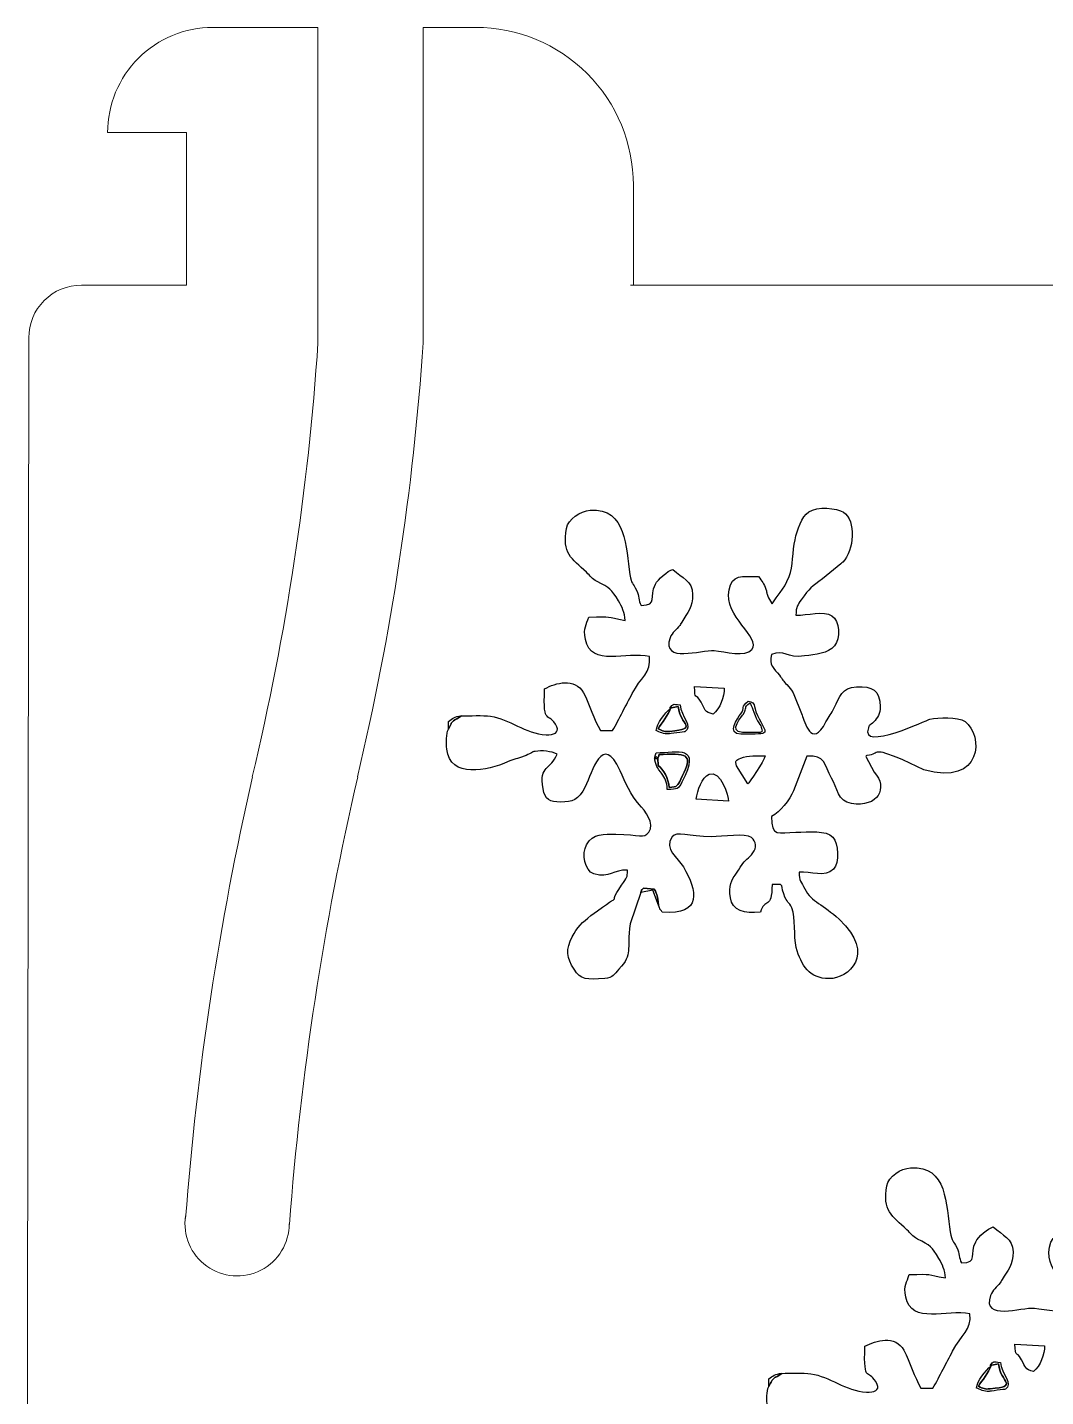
# Model space of a CAD drawing. Header units: centimetres. Extents: x -30.2 to 10.2, y 0.4 to 20.1.
# Drawn here: x -18.645 to -16.708, y 12.416 to 15.019 of the extents above; entities that cross this region are included whole.
import ezdxf

# ---------------------------------------------------------------- set-up
doc = ezdxf.new("R2010")
doc.units = ezdxf.units.CM
doc.header["$MEASUREMENT"] = 0
doc.layers.add('Layer 1', color=7, linetype='Continuous')

msp = doc.modelspace()

# ---------------------------------------------------------------- linework, layer by layer
at = {"layer": 'Layer 1', "color": 1, "lineweight": 9}
for points, knots in [([(-18.29238, 15.01935), (-18.34542, 15.01935), (-18.39629, 14.99828), (-18.4338, 14.96076), (-18.4338, 14.96076), (-18.47131, 14.92325), (-18.49238, 14.87239), (-18.49238, 14.81935)], [0, 0, 0, 0, 0.3333333, 0.3333333, 0.3333333, 0.3333333, 1, 1, 1, 1]), ([(-17.49242, 14.71934), (-17.49242, 14.79891), (-17.52403, 14.87522), (-17.58029, 14.93148), (-17.58029, 14.93148), (-17.63655, 14.98773), (-17.71286, 15.01935), (-17.79242, 15.01935)], [0, 0, 0, 0, 0.3333333, 0.3333333, 0.3333333, 0.3333333, 1, 1, 1, 1]), ([(-18.54238, 14.52938), (-18.5689, 14.52938), (-18.59434, 14.51885), (-18.61309, 14.5001), (-18.61309, 14.5001), (-18.63184, 14.48135), (-18.64238, 14.4559), (-18.64238, 14.42939)], [0, 0, 0, 0, 0.3333333, 0.3333333, 0.3333333, 0.3333333, 1, 1, 1, 1]), ([(-18.34417, 12.75961), (-18.34974, 12.72283), (-18.33423, 12.686), (-18.30402, 12.66427), (-18.30402, 12.66427), (-18.27379, 12.64254), (-18.23395, 12.63957), (-18.20084, 12.6566), (-18.20084, 12.6566), (-18.16774, 12.6736), (-18.14694, 12.70771), (-18.147, 12.74494)], [0, 0, 0, 0, 0.25, 0.25, 0.25, 0.25, 0.5, 0.5, 0.5, 0.5, 1, 1, 1, 1])]:
    msp.add_open_spline(points, degree=3, knots=knots, dxfattribs=at)
for points in [[(-18.09238, 15.01935), (-18.09238, 15.01935), (-18.29238, 15.01935), (-18.29238, 15.01935)], [(-18.09238, 14.41936), (-18.09238, 14.41936), (-18.09238, 15.01935), (-18.09238, 15.01935)], [(-17.79242, 15.01935), (-17.79242, 15.01935), (-17.89242, 15.01935), (-17.89242, 15.01935)], [(-17.89242, 14.41936), (-17.89242, 14.41936), (-17.89242, 15.01935), (-17.89242, 15.01935)], [(-18.34238, 14.81932), (-18.34238, 14.81932), (-18.49238, 14.81932), (-18.49238, 14.81932)], [(-18.34238, 14.52938), (-18.34238, 14.52938), (-18.34238, 14.81938), (-18.34238, 14.81938)], [(-17.49242, 14.52939), (-17.49242, 14.52939), (-17.49242, 14.71943), (-17.49242, 14.71943)], [(-18.34238, 14.52938), (-18.34238, 14.52938), (-18.54238, 14.52938), (-18.54238, 14.52938)], [(-17.49787, 14.52939), (-17.49787, 14.52939), (-15.97802, 14.52939), (-15.97802, 14.52939)], [(-18.21738, 13.59442), (-18.1528, 13.86547), (-18.11099, 14.14142), (-18.09238, 14.41942)], [(-18.0174, 13.59436), (-17.95282, 13.8654), (-17.91101, 14.14136), (-17.8924, 14.41936)], [(-18.21679, 13.59436), (-18.2801, 13.31804), (-18.32264, 13.03735), (-18.34401, 12.75466)], [(-18.01676, 13.59436), (-18.08155, 13.31451), (-18.12496, 13.03011), (-18.14663, 12.74367)], [(-18.64509, 12.30456), (-18.64509, 12.30456), (-18.64509, 12.51052), (-18.64509, 12.51052)]]:
    msp.add_open_spline(points, degree=3, dxfattribs=at)
at = {"layer": 'Layer 1', "color": 242, "lineweight": 9}
msp.add_open_spline([(-18.64238, 14.42939), (-18.64238, 14.42939), (-18.64509, 12.51052), (-18.64509, 12.51052)], degree=3, dxfattribs=at)
at = {"layer": 'Layer 1', "color": 250}
for points in [[(-17.47795, 13.37489), (-17.47541, 13.38232), (-17.47859, 13.37814), (-17.47348, 13.38256), (-17.47348, 13.38256), (-17.47348, 13.38256), (-17.45295, 13.38119), (-17.45295, 13.38119), (-17.45295, 13.38119), (-17.44582, 13.36801), (-17.44681, 13.36999), (-17.44455, 13.35041), (-17.44455, 13.35041), (-17.44173, 13.3412), (-17.44261, 13.34482), (-17.43746, 13.33722), (-17.43746, 13.33722), (-17.36014, 13.33069), (-17.37116, 13.37911), (-17.39733, 13.4231), (-17.39733, 13.4231), (-17.40782, 13.44073), (-17.43524, 13.45671), (-17.41885, 13.48059), (-17.41885, 13.48059), (-17.41111, 13.49186), (-17.38687, 13.48061), (-17.34407, 13.48061), (-17.34407, 13.48061), (-17.32305, 13.48063), (-17.27911, 13.48805), (-17.26774, 13.47896), (-17.26774, 13.47896), (-17.25854, 13.47162), (-17.25778, 13.45981), (-17.26503, 13.4498), (-17.26503, 13.4498), (-17.2724, 13.43961), (-17.28058, 13.43695), (-17.28694, 13.42623), (-17.28694, 13.42623), (-17.29046, 13.4203), (-17.2905, 13.41937), (-17.29504, 13.4132), (-17.29504, 13.4132), (-17.30645, 13.3977), (-17.31121, 13.38741), (-17.30786, 13.36464), (-17.30786, 13.36464), (-17.30426, 13.34016), (-17.28141, 13.33424), (-17.25068, 13.33722), (-17.25068, 13.33722), (-17.24328, 13.36429), (-17.22882, 13.34109), (-17.22868, 13.38962), (-17.22868, 13.38962), (-17.20351, 13.38891), (-17.21427, 13.39393), (-17.20646, 13.37184), (-17.20646, 13.37184), (-17.1998, 13.35299), (-17.19665, 13.35783), (-17.19126, 13.34542), (-17.19126, 13.34542), (-17.18287, 13.32604), (-17.18837, 13.2915), (-17.1825, 13.27001), (-17.1825, 13.27001), (-17.17316, 13.23578), (-17.15781, 13.21086), (-17.12016, 13.21087), (-17.12016, 13.21087), (-17.08431, 13.21087), (-17.02882, 13.25611), (-17.10109, 13.32379), (-17.10109, 13.32379), (-17.1312, 13.35202), (-17.15372, 13.35656), (-17.16634, 13.38129), (-17.16634, 13.38129), (-17.17341, 13.39514), (-17.1771, 13.39617), (-17.17716, 13.41349), (-17.17716, 13.41349), (-17.15483, 13.41482), (-17.12849, 13.40234), (-17.11187, 13.41884), (-17.11187, 13.41884), (-17.09957, 13.43102), (-17.10261, 13.46825), (-17.11306, 13.47981), (-17.11306, 13.47981), (-17.12554, 13.49365), (-17.1589, 13.4894), (-17.18338, 13.48906), (-17.18338, 13.48906), (-17.21636, 13.48863), (-17.2297, 13.47908), (-17.2297, 13.51911), (-17.2297, 13.51911), (-17.21361, 13.52721), (-17.19478, 13.55117), (-17.18809, 13.56796), (-17.18809, 13.56796), (-17.18809, 13.56796), (-17.16223, 13.63352), (-17.16223, 13.63352), (-17.16223, 13.63352), (-17.12676, 13.63717), (-17.12972, 13.61655), (-17.1158, 13.59217), (-17.1158, 13.59217), (-17.10495, 13.57314), (-17.1034, 13.5477), (-17.07779, 13.54368), (-17.07779, 13.54368), (-17.02725, 13.53576), (-17.00699, 13.57312), (-17.03456, 13.60367), (-17.03456, 13.60367), (-17.03456, 13.60367), (-17.05058, 13.63348), (-17.05058, 13.63348), (-17.05058, 13.63348), (-17.04983, 13.63404), (-17.04948, 13.63465), (-17.04812, 13.63485), (-17.04812, 13.63485), (-17.0214, 13.63854), (-17.04033, 13.65164), (-16.98016, 13.62693), (-16.98016, 13.62693), (-16.98016, 13.62693), (-16.94013, 13.60766), (-16.94013, 13.60766), (-16.94013, 13.60766), (-16.82698, 13.57603), (-16.82658, 13.6742), (-16.86163, 13.69964), (-16.86163, 13.69964), (-16.87556, 13.70974), (-16.91195, 13.70734), (-16.92862, 13.70404), (-16.92862, 13.70404), (-16.93225, 13.70331), (-17.06254, 13.64165), (-17.0455, 13.68781), (-17.0455, 13.68781), (-17.0421, 13.69704), (-17.0435, 13.69028), (-17.03523, 13.69901), (-17.03523, 13.69901), (-17.02813, 13.70649), (-17.02308, 13.71478), (-17.02304, 13.72783), (-17.02304, 13.72783), (-17.02295, 13.75932), (-17.03886, 13.76719), (-17.06778, 13.76562), (-17.06778, 13.76562), (-17.09603, 13.76409), (-17.10009, 13.74637), (-17.11042, 13.72547), (-17.11042, 13.72547), (-17.11566, 13.71487), (-17.12082, 13.70943), (-17.1261, 13.69917), (-17.1261, 13.69917), (-17.15357, 13.64578), (-17.16741, 13.70103), (-17.1716, 13.71192), (-17.1716, 13.71192), (-17.1716, 13.71192), (-17.18875, 13.75419), (-17.18875, 13.75419), (-17.18875, 13.75419), (-17.19282, 13.76212), (-17.19504, 13.7635), (-17.20079, 13.76979), (-17.20079, 13.76979), (-17.20714, 13.77676), (-17.20894, 13.77977), (-17.21472, 13.78749), (-17.21472, 13.78749), (-17.22413, 13.80004), (-17.23584, 13.80698), (-17.2297, 13.82689), (-17.2297, 13.82689), (-17.2052, 13.83775), (-17.20145, 13.81954), (-17.16697, 13.82428), (-17.16697, 13.82428), (-17.14578, 13.8272), (-17.12226, 13.82888), (-17.10989, 13.84339), (-17.10989, 13.84339), (-17.09758, 13.85785), (-17.10046, 13.89098), (-17.11514, 13.9007), (-17.11514, 13.9007), (-17.13024, 13.91069), (-17.16151, 13.90175), (-17.18321, 13.90175), (-17.18321, 13.90175), (-17.18299, 13.9178), (-17.17988, 13.92152), (-17.17317, 13.93107), (-17.17317, 13.93107), (-17.15735, 13.95362), (-17.15359, 13.956), (-17.13255, 13.97126), (-17.13255, 13.97126), (-17.13255, 13.97126), (-17.09789, 13.99943), (-17.09789, 13.99943), (-17.09789, 13.99943), (-17.09714, 14.00011), (-17.095, 14.0021), (-17.09427, 14.00281), (-17.09427, 14.00281), (-17.07214, 14.02439), (-17.06846, 14.08174), (-17.09295, 14.09774), (-17.09295, 14.09774), (-17.10542, 14.10587), (-17.14312, 14.10905), (-17.15852, 14.0984), (-17.15852, 14.0984), (-17.17267, 14.08861), (-17.18062, 14.0648), (-17.185, 14.04501), (-17.185, 14.04501), (-17.18968, 14.0238), (-17.18884, 13.9938), (-17.19605, 13.97559), (-17.19605, 13.97559), (-17.20718, 13.94747), (-17.21925, 13.94001), (-17.22816, 13.92329), (-17.22816, 13.92329), (-17.22875, 13.924), (-17.23044, 13.92515), (-17.22976, 13.92552), (-17.22976, 13.92552), (-17.22976, 13.92552), (-17.23533, 13.93477), (-17.23533, 13.93477), (-17.23533, 13.93477), (-17.23955, 13.94406), (-17.23763, 13.94234), (-17.24036, 13.95108), (-17.24036, 13.95108), (-17.24393, 13.96249), (-17.24816, 13.9663), (-17.25419, 13.97521), (-17.25419, 13.97521), (-17.28784, 13.97563), (-17.30399, 13.97958), (-17.31036, 13.95003), (-17.31036, 13.95003), (-17.32122, 13.89961), (-17.24878, 13.85916), (-17.26703, 13.83643), (-17.26703, 13.83643), (-17.27893, 13.82162), (-17.31839, 13.83251), (-17.33889, 13.83442), (-17.33889, 13.83442), (-17.36292, 13.83668), (-17.43984, 13.80945), (-17.42256, 13.85857), (-17.42256, 13.85857), (-17.41879, 13.86925), (-17.40989, 13.87423), (-17.40424, 13.8823), (-17.40424, 13.8823), (-17.39902, 13.88976), (-17.40474, 13.88153), (-17.40041, 13.88887), (-17.40041, 13.88887), (-17.39028, 13.90606), (-17.37873, 13.91743), (-17.37973, 13.9412), (-17.37973, 13.9412), (-17.38086, 13.96811), (-17.39852, 13.97177), (-17.41753, 13.98884), (-17.41753, 13.98884), (-17.42697, 13.98642), (-17.44608, 13.96973), (-17.4506, 13.96073), (-17.4506, 13.96073), (-17.46303, 13.93598), (-17.4449, 13.92171), (-17.47775, 13.92026), (-17.47775, 13.92026), (-17.48285, 13.93013), (-17.48102, 13.93792), (-17.48671, 13.9494), (-17.48671, 13.9494), (-17.49364, 13.96344), (-17.49613, 13.9603), (-17.49913, 13.97927), (-17.49913, 13.97927), (-17.50707, 14.02959), (-17.50427, 14.10615), (-17.57469, 14.10127), (-17.57469, 14.10127), (-17.59311, 14.1), (-17.61637, 14.08469), (-17.6197, 14.06679), (-17.6197, 14.06679), (-17.62837, 14.02028), (-17.61005, 14.00933), (-17.58166, 13.98351), (-17.58166, 13.98351), (-17.57322, 13.97583), (-17.57201, 13.97116), (-17.56132, 13.96578), (-17.56132, 13.96578), (-17.53689, 13.95347), (-17.53433, 13.95163), (-17.52072, 13.92902), (-17.52072, 13.92902), (-17.51416, 13.91813), (-17.509, 13.90655), (-17.50797, 13.89182), (-17.50797, 13.89182), (-17.54584, 13.89892), (-17.53124, 13.89939), (-17.57738, 13.89825), (-17.57738, 13.89825), (-17.58119, 13.8826), (-17.5886, 13.87937), (-17.58376, 13.85548), (-17.58376, 13.85548), (-17.57296, 13.80227), (-17.50497, 13.83293), (-17.46195, 13.82341), (-17.46195, 13.82341), (-17.45766, 13.79271), (-17.47924, 13.78334), (-17.4946, 13.75288), (-17.4946, 13.75288), (-17.50096, 13.7403), (-17.50616, 13.73093), (-17.51272, 13.7185), (-17.51272, 13.7185), (-17.51925, 13.70609), (-17.52548, 13.69309), (-17.5319, 13.68241), (-17.5319, 13.68241), (-17.5319, 13.68241), (-17.55499, 13.68252), (-17.55499, 13.68252), (-17.55499, 13.68252), (-17.56729, 13.70284), (-17.57531, 13.73219), (-17.58741, 13.75426), (-17.58741, 13.75426), (-17.6035, 13.78364), (-17.64077, 13.77331), (-17.66132, 13.76185), (-17.66132, 13.76185), (-17.66462, 13.68633), (-17.65315, 13.72237), (-17.63809, 13.6893), (-17.63809, 13.6893), (-17.6333, 13.67878), (-17.64345, 13.67371), (-17.65851, 13.67455), (-17.65851, 13.67455), (-17.69778, 13.67672), (-17.72913, 13.7046), (-17.764, 13.70972), (-17.764, 13.70972), (-17.77868, 13.71187), (-17.80385, 13.71039), (-17.81964, 13.7104), (-17.81964, 13.7104), (-17.81964, 13.7104), (-17.82801, 13.70471), (-17.82801, 13.70471), (-17.82801, 13.70471), (-17.83343, 13.70134), (-17.8293, 13.70539), (-17.8346, 13.7008), (-17.8346, 13.7008), (-17.84128, 13.69502), (-17.83724, 13.69667), (-17.84424, 13.68536), (-17.84424, 13.68536), (-17.84886, 13.67625), (-17.84836, 13.65977), (-17.84726, 13.64738), (-17.84726, 13.64738), (-17.84223, 13.59062), (-17.76855, 13.60621), (-17.73184, 13.62288), (-17.73184, 13.62288), (-17.71923, 13.6286), (-17.71344, 13.6287), (-17.70035, 13.63349), (-17.70035, 13.63349), (-17.69508, 13.63542), (-17.69112, 13.63807), (-17.68613, 13.64027), (-17.68613, 13.64027), (-17.67914, 13.64339), (-17.68886, 13.64104), (-17.67901, 13.64291), (-17.67901, 13.64291), (-17.66671, 13.64527), (-17.64809, 13.64304), (-17.6373, 13.63784), (-17.6373, 13.63784), (-17.64956, 13.60686), (-17.67211, 13.61823), (-17.66427, 13.57167), (-17.66427, 13.57167), (-17.66065, 13.55021), (-17.65112, 13.54711), (-17.63099, 13.54665), (-17.63099, 13.54665), (-17.60877, 13.54614), (-17.59698, 13.55008), (-17.58404, 13.57579), (-17.58404, 13.57579), (-17.57048, 13.60275), (-17.55192, 13.68046), (-17.51785, 13.60622), (-17.51785, 13.60622), (-17.5072, 13.58302), (-17.49738, 13.55978), (-17.48122, 13.54174), (-17.48122, 13.54174), (-17.47083, 13.53014), (-17.45038, 13.50559), (-17.463, 13.48954), (-17.463, 13.48954), (-17.47344, 13.47624), (-17.47961, 13.48541), (-17.52597, 13.48555), (-17.52597, 13.48555), (-17.54811, 13.48561), (-17.56904, 13.48773), (-17.58151, 13.46546), (-17.58151, 13.46546), (-17.59108, 13.44835), (-17.58567, 13.41599), (-17.56749, 13.41019), (-17.56749, 13.41019), (-17.53668, 13.40034), (-17.53128, 13.4189), (-17.50375, 13.41702), (-17.50375, 13.41702), (-17.50385, 13.40127), (-17.50383, 13.40482), (-17.5151, 13.38844), (-17.5151, 13.38844), (-17.54765, 13.34115), (-17.4999, 13.38494), (-17.57307, 13.33067), (-17.57307, 13.33067), (-17.59004, 13.3181), (-17.59902, 13.30902), (-17.60905, 13.29016), (-17.60905, 13.29016), (-17.62116, 13.26741), (-17.61912, 13.24958), (-17.60532, 13.22859), (-17.60532, 13.22859), (-17.59223, 13.20865), (-17.5817, 13.20831), (-17.547, 13.21123), (-17.547, 13.21123), (-17.53088, 13.2126), (-17.52884, 13.21881), (-17.51998, 13.22871), (-17.51998, 13.22871), (-17.49195, 13.25997), (-17.50628, 13.26203), (-17.49854, 13.31535), (-17.49854, 13.31535), (-17.49854, 13.31535), (-17.47795, 13.37489), (-17.47795, 13.37489)], [(-16.86859, 12.1249), (-16.86605, 12.13232), (-16.86923, 12.12813), (-16.86412, 12.13256), (-16.86412, 12.13256), (-16.86412, 12.13256), (-16.84359, 12.13119), (-16.84359, 12.13119), (-16.84359, 12.13119), (-16.83646, 12.11801), (-16.83745, 12.12), (-16.83519, 12.10041), (-16.83519, 12.10041), (-16.83237, 12.0912), (-16.83325, 12.09482), (-16.8281, 12.08722), (-16.8281, 12.08722), (-16.75078, 12.08069), (-16.7618, 12.12911), (-16.78797, 12.1731), (-16.78797, 12.1731), (-16.79846, 12.19072), (-16.82588, 12.20671), (-16.80949, 12.2306), (-16.80949, 12.2306), (-16.80175, 12.24186), (-16.77751, 12.23061), (-16.73471, 12.23061), (-16.73471, 12.23061), (-16.71369, 12.23062), (-16.66975, 12.23805), (-16.65838, 12.22897), (-16.65838, 12.22897), (-16.64918, 12.22161), (-16.64842, 12.20981), (-16.65567, 12.19979), (-16.65567, 12.19979), (-16.66304, 12.18961), (-16.67122, 12.18695), (-16.67758, 12.17624), (-16.67758, 12.17624), (-16.6811, 12.17031), (-16.68114, 12.16936), (-16.68568, 12.16319), (-16.68568, 12.16319), (-16.69709, 12.1477), (-16.70185, 12.13742), (-16.6985, 12.11463), (-16.6985, 12.11463), (-16.6949, 12.09015), (-16.67205, 12.08425), (-16.64132, 12.08722), (-16.64132, 12.08722), (-16.63392, 12.11428), (-16.61946, 12.09109), (-16.61932, 12.13961), (-16.61932, 12.13961), (-16.59415, 12.13892), (-16.60491, 12.14394), (-16.5971, 12.12183), (-16.5971, 12.12183), (-16.59044, 12.103), (-16.58729, 12.10784), (-16.5819, 12.09541), (-16.5819, 12.09541), (-16.57351, 12.07604), (-16.57901, 12.0415), (-16.57314, 12.02001), (-16.57314, 12.02001), (-16.5638, 11.98578), (-16.54845, 11.96085), (-16.5108, 11.96087), (-16.5108, 11.96087), (-16.47495, 11.96087), (-16.41946, 12.00612), (-16.49173, 12.0738), (-16.49173, 12.0738), (-16.52184, 12.10202), (-16.54436, 12.10656), (-16.55698, 12.13129), (-16.55698, 12.13129), (-16.56405, 12.14515), (-16.56774, 12.14618), (-16.5678, 12.16349), (-16.5678, 12.16349), (-16.54547, 12.16482), (-16.51913, 12.15235), (-16.50251, 12.16883), (-16.50251, 12.16883), (-16.49021, 12.18102), (-16.49325, 12.21825), (-16.5037, 12.22982), (-16.5037, 12.22982), (-16.51618, 12.24365), (-16.54954, 12.23939), (-16.57402, 12.23907), (-16.57402, 12.23907), (-16.607, 12.23862), (-16.62034, 12.22908), (-16.62034, 12.2691), (-16.62034, 12.2691), (-16.60425, 12.2772), (-16.58542, 12.30117), (-16.57873, 12.31795), (-16.57873, 12.31795), (-16.57873, 12.31795), (-16.55287, 12.38351), (-16.55287, 12.38351), (-16.55287, 12.38351), (-16.5174, 12.38718), (-16.52036, 12.36655), (-16.50644, 12.34217), (-16.50644, 12.34217), (-16.49559, 12.32314), (-16.49404, 12.29769), (-16.46843, 12.29369), (-16.46843, 12.29369), (-16.41789, 12.28577), (-16.39763, 12.32313), (-16.4252, 12.35368), (-16.4252, 12.35368), (-16.4252, 12.35368), (-16.44122, 12.38348), (-16.44122, 12.38348), (-16.44122, 12.38348), (-16.44047, 12.38404), (-16.44012, 12.38465), (-16.43876, 12.38484), (-16.43876, 12.38484), (-16.41204, 12.38853), (-16.43097, 12.40164), (-16.3708, 12.37692), (-16.3708, 12.37692), (-16.3708, 12.37692), (-16.33077, 12.35766), (-16.33077, 12.35766), (-16.33077, 12.35766), (-16.21762, 12.32603), (-16.21722, 12.4242), (-16.25227, 12.44965), (-16.25227, 12.44965), (-16.2662, 12.45975), (-16.30259, 12.45734), (-16.31926, 12.45403), (-16.31926, 12.45403), (-16.32289, 12.4533), (-16.45318, 12.39166), (-16.43614, 12.43781), (-16.43614, 12.43781), (-16.43274, 12.44705), (-16.43414, 12.44028), (-16.42587, 12.449), (-16.42587, 12.449), (-16.41877, 12.45649), (-16.41372, 12.46478), (-16.41368, 12.47784), (-16.41368, 12.47784), (-16.41359, 12.50931), (-16.4295, 12.51719), (-16.45842, 12.51562), (-16.45842, 12.51562), (-16.48667, 12.51408), (-16.49073, 12.49636), (-16.50106, 12.47548), (-16.50106, 12.47548), (-16.5063, 12.46486), (-16.51146, 12.45943), (-16.51674, 12.44917), (-16.51674, 12.44917), (-16.54421, 12.39578), (-16.55805, 12.45104), (-16.56224, 12.46192), (-16.56224, 12.46192), (-16.56224, 12.46192), (-16.57939, 12.50419), (-16.57939, 12.50419), (-16.57939, 12.50419), (-16.58346, 12.51213), (-16.58568, 12.5135), (-16.59143, 12.5198), (-16.59143, 12.5198), (-16.59778, 12.52676), (-16.59958, 12.52978), (-16.60536, 12.53748), (-16.60536, 12.53748), (-16.61477, 12.55005), (-16.62648, 12.55698), (-16.62034, 12.5769), (-16.62034, 12.5769), (-16.59584, 12.58774), (-16.59209, 12.56953), (-16.55761, 12.57429), (-16.55761, 12.57429), (-16.53642, 12.5772), (-16.5129, 12.57888), (-16.50053, 12.5934), (-16.50053, 12.5934), (-16.48822, 12.60785), (-16.4911, 12.64098), (-16.50578, 12.65069), (-16.50578, 12.65069), (-16.52088, 12.66068), (-16.55215, 12.65176), (-16.57385, 12.65176), (-16.57385, 12.65176), (-16.57363, 12.6678), (-16.57052, 12.67152), (-16.56381, 12.68106), (-16.56381, 12.68106), (-16.54799, 12.70361), (-16.54423, 12.70601), (-16.52319, 12.72126), (-16.52319, 12.72126), (-16.52319, 12.72126), (-16.48853, 12.74944), (-16.48853, 12.74944), (-16.48853, 12.74944), (-16.48778, 12.75011), (-16.48564, 12.7521), (-16.48491, 12.75281), (-16.48491, 12.75281), (-16.46278, 12.77439), (-16.4591, 12.83175), (-16.48359, 12.84773), (-16.48359, 12.84773), (-16.49606, 12.85588), (-16.53376, 12.85904), (-16.54916, 12.84839), (-16.54916, 12.84839), (-16.56331, 12.8386), (-16.57126, 12.81481), (-16.57564, 12.795), (-16.57564, 12.795), (-16.58032, 12.77381), (-16.57948, 12.7438), (-16.58669, 12.72559), (-16.58669, 12.72559), (-16.59782, 12.69748), (-16.60989, 12.69), (-16.6188, 12.6733), (-16.6188, 12.6733), (-16.61939, 12.674), (-16.62108, 12.67515), (-16.6204, 12.67552), (-16.6204, 12.67552), (-16.6204, 12.67552), (-16.62597, 12.68477), (-16.62597, 12.68477), (-16.62597, 12.68477), (-16.63019, 12.69405), (-16.62827, 12.69235), (-16.631, 12.70107), (-16.631, 12.70107), (-16.63457, 12.71249), (-16.6388, 12.7163), (-16.64483, 12.7252), (-16.64483, 12.7252), (-16.67848, 12.72562), (-16.69463, 12.72959), (-16.701, 12.70003), (-16.701, 12.70003), (-16.71186, 12.6496), (-16.63942, 12.60915), (-16.65767, 12.58643), (-16.65767, 12.58643), (-16.66957, 12.57163), (-16.70903, 12.58251), (-16.72953, 12.58441), (-16.72953, 12.58441), (-16.75356, 12.58669), (-16.83048, 12.55944), (-16.8132, 12.60857), (-16.8132, 12.60857), (-16.80943, 12.61924), (-16.80053, 12.62423), (-16.79488, 12.6323), (-16.79488, 12.6323), (-16.78966, 12.63975), (-16.79538, 12.63152), (-16.79105, 12.63888), (-16.79105, 12.63888), (-16.78092, 12.65606), (-16.76937, 12.66743), (-16.77037, 12.6912), (-16.77037, 12.6912), (-16.7715, 12.71811), (-16.78916, 12.72176), (-16.80817, 12.73884), (-16.80817, 12.73884), (-16.81761, 12.73643), (-16.83672, 12.71974), (-16.84124, 12.71073), (-16.84124, 12.71073), (-16.85367, 12.68598), (-16.83554, 12.67171), (-16.86839, 12.67026), (-16.86839, 12.67026), (-16.87349, 12.68013), (-16.87166, 12.68792), (-16.87735, 12.6994), (-16.87735, 12.6994), (-16.88428, 12.71344), (-16.88677, 12.71031), (-16.88977, 12.72926), (-16.88977, 12.72926), (-16.89771, 12.77959), (-16.89491, 12.85614), (-16.96533, 12.85128), (-16.96533, 12.85128), (-16.98375, 12.85001), (-17.00701, 12.83469), (-17.01034, 12.8168), (-17.01034, 12.8168), (-17.01901, 12.77028), (-17.00069, 12.75932), (-16.9723, 12.73351), (-16.9723, 12.73351), (-16.96386, 12.72583), (-16.96265, 12.72115), (-16.95196, 12.71577), (-16.95196, 12.71577), (-16.92753, 12.70348), (-16.92497, 12.70162), (-16.91136, 12.67902), (-16.91136, 12.67902), (-16.9048, 12.66812), (-16.89964, 12.65655), (-16.89861, 12.64181), (-16.89861, 12.64181), (-16.93648, 12.64893), (-16.92188, 12.6494), (-16.96802, 12.64826), (-16.96802, 12.64826), (-16.97183, 12.6326), (-16.97924, 12.62937), (-16.9744, 12.60548), (-16.9744, 12.60548), (-16.9636, 12.55228), (-16.89561, 12.58294), (-16.85259, 12.5734), (-16.85259, 12.5734), (-16.8483, 12.54271), (-16.86988, 12.53334), (-16.88524, 12.50288), (-16.88524, 12.50288), (-16.8916, 12.4903), (-16.8968, 12.48093), (-16.90336, 12.46849), (-16.90336, 12.46849), (-16.90989, 12.45608), (-16.91612, 12.44308), (-16.92254, 12.43242), (-16.92254, 12.43242), (-16.92254, 12.43242), (-16.94563, 12.43253), (-16.94563, 12.43253), (-16.94563, 12.43253), (-16.95793, 12.45285), (-16.96595, 12.48219), (-16.97805, 12.50427), (-16.97805, 12.50427), (-16.99414, 12.53364), (-17.03141, 12.52332), (-17.05196, 12.51184), (-17.05196, 12.51184), (-17.05526, 12.43634), (-17.04379, 12.47236), (-17.02873, 12.4393), (-17.02873, 12.4393), (-17.02394, 12.42879), (-17.03409, 12.42371), (-17.04915, 12.42456), (-17.04915, 12.42456), (-17.08842, 12.42673), (-17.11977, 12.4546), (-17.15464, 12.45971), (-17.15464, 12.45971), (-17.16932, 12.46187), (-17.19449, 12.46038), (-17.21028, 12.46041), (-17.21028, 12.46041), (-17.21028, 12.46041), (-17.21865, 12.4547), (-17.21865, 12.4547), (-17.21865, 12.4547), (-17.22407, 12.45135), (-17.21994, 12.4554), (-17.22524, 12.45081), (-17.22524, 12.45081), (-17.23192, 12.44501), (-17.22788, 12.44667), (-17.23488, 12.43536), (-17.23488, 12.43536), (-17.2395, 12.42625), (-17.239, 12.40976), (-17.2379, 12.39737), (-17.2379, 12.39737), (-17.23287, 12.34062), (-17.15919, 12.35622), (-17.12248, 12.37287), (-17.12248, 12.37287), (-17.10987, 12.3786), (-17.10408, 12.3787), (-17.09099, 12.3835), (-17.09099, 12.3835), (-17.08572, 12.38543), (-17.08176, 12.38808), (-17.07677, 12.39027), (-17.07677, 12.39027), (-17.06978, 12.39339), (-17.0795, 12.39104), (-17.06965, 12.39291), (-17.06965, 12.39291), (-17.05735, 12.39527), (-17.03873, 12.39305), (-17.02794, 12.38785), (-17.02794, 12.38785), (-17.0402, 12.35685), (-17.06275, 12.36822), (-17.05491, 12.32168), (-17.05491, 12.32168), (-17.05129, 12.30022), (-17.04176, 12.2971), (-17.02163, 12.29665), (-17.02163, 12.29665), (-16.99941, 12.29613), (-16.98762, 12.30009), (-16.97468, 12.3258), (-16.97468, 12.3258), (-16.96112, 12.35275), (-16.94256, 12.43045), (-16.90849, 12.35622), (-16.90849, 12.35622), (-16.89784, 12.33301), (-16.88802, 12.30978), (-16.87186, 12.29175), (-16.87186, 12.29175), (-16.86147, 12.28014), (-16.84102, 12.25559), (-16.85364, 12.23954), (-16.85364, 12.23954), (-16.86408, 12.22624), (-16.87025, 12.2354), (-16.91661, 12.23555), (-16.91661, 12.23555), (-16.93875, 12.23561), (-16.95968, 12.23774), (-16.97215, 12.21545), (-16.97215, 12.21545), (-16.98172, 12.19834), (-16.97631, 12.16598), (-16.95813, 12.16018), (-16.95813, 12.16018), (-16.92732, 12.15035), (-16.92192, 12.16889), (-16.89439, 12.16701), (-16.89439, 12.16701), (-16.89449, 12.15127), (-16.89447, 12.15482), (-16.90574, 12.13845), (-16.90574, 12.13845), (-16.93829, 12.09115), (-16.89054, 12.13494), (-16.96371, 12.08068), (-16.96371, 12.08068), (-16.98068, 12.0681), (-16.98966, 12.05902), (-16.99969, 12.04017), (-16.99969, 12.04017), (-17.0118, 12.01741), (-17.00976, 11.99959), (-16.99596, 11.97859), (-16.99596, 11.97859), (-16.98287, 11.95865), (-16.97234, 11.9583), (-16.93764, 11.96124), (-16.93764, 11.96124), (-16.92152, 11.96259), (-16.91948, 11.96881), (-16.91062, 11.97871), (-16.91062, 11.97871), (-16.88259, 12.00997), (-16.89692, 12.01203), (-16.88918, 12.06534), (-16.88918, 12.06534), (-16.88918, 12.06534), (-16.86859, 12.1249), (-16.86859, 12.1249)]]:
    msp.add_open_spline(points, degree=3, knots=[0, 0, 0, 0, 0.0081301, 0.0081301, 0.0081301, 0.0081301, 0.0162602, 0.0162602, 0.0162602, 0.0162602, 0.0243902, 0.0243902, 0.0243902, 0.0243902, 0.0325203, 0.0325203, 0.0325203, 0.0325203, 0.0406504, 0.0406504, 0.0406504, 0.0406504, 0.0487805, 0.0487805, 0.0487805, 0.0487805, 0.0569106, 0.0569106, 0.0569106, 0.0569106, 0.0650407, 0.0650407, 0.0650407, 0.0650407, 0.0731707, 0.0731707, 0.0731707, 0.0731707, 0.0813008, 0.0813008, 0.0813008, 0.0813008, 0.0894309, 0.0894309, 0.0894309, 0.0894309, 0.097561, 0.097561, 0.097561, 0.097561, 0.1056911, 0.1056911, 0.1056911, 0.1056911, 0.1138211, 0.1138211, 0.1138211, 0.1138211, 0.1219512, 0.1219512, 0.1219512, 0.1219512, 0.1300813, 0.1300813, 0.1300813, 0.1300813, 0.1382114, 0.1382114, 0.1382114, 0.1382114, 0.1463415, 0.1463415, 0.1463415, 0.1463415, 0.1544715, 0.1544715, 0.1544715, 0.1544715, 0.1626016, 0.1626016, 0.1626016, 0.1626016, 0.1707317, 0.1707317, 0.1707317, 0.1707317, 0.1788618, 0.1788618, 0.1788618, 0.1788618, 0.1869919, 0.1869919, 0.1869919, 0.1869919, 0.195122, 0.195122, 0.195122, 0.195122, 0.203252, 0.203252, 0.203252, 0.203252, 0.2113821, 0.2113821, 0.2113821, 0.2113821, 0.2195122, 0.2195122, 0.2195122, 0.2195122, 0.2276423, 0.2276423, 0.2276423, 0.2276423, 0.2357724, 0.2357724, 0.2357724, 0.2357724, 0.2439024, 0.2439024, 0.2439024, 0.2439024, 0.2520325, 0.2520325, 0.2520325, 0.2520325, 0.2601626, 0.2601626, 0.2601626, 0.2601626, 0.2682927, 0.2682927, 0.2682927, 0.2682927, 0.2764228, 0.2764228, 0.2764228, 0.2764228, 0.2845528, 0.2845528, 0.2845528, 0.2845528, 0.2926829, 0.2926829, 0.2926829, 0.2926829, 0.300813, 0.300813, 0.300813, 0.300813, 0.3089431, 0.3089431, 0.3089431, 0.3089431, 0.3170732, 0.3170732, 0.3170732, 0.3170732, 0.3252033, 0.3252033, 0.3252033, 0.3252033, 0.3333333, 0.3333333, 0.3333333, 0.3333333, 0.3414634, 0.3414634, 0.3414634, 0.3414634, 0.3495935, 0.3495935, 0.3495935, 0.3495935, 0.3577236, 0.3577236, 0.3577236, 0.3577236, 0.3658537, 0.3658537, 0.3658537, 0.3658537, 0.3739837, 0.3739837, 0.3739837, 0.3739837, 0.3821138, 0.3821138, 0.3821138, 0.3821138, 0.3902439, 0.3902439, 0.3902439, 0.3902439, 0.398374, 0.398374, 0.398374, 0.398374, 0.4065041, 0.4065041, 0.4065041, 0.4065041, 0.4146341, 0.4146341, 0.4146341, 0.4146341, 0.4227642, 0.4227642, 0.4227642, 0.4227642, 0.4308943, 0.4308943, 0.4308943, 0.4308943, 0.4390244, 0.4390244, 0.4390244, 0.4390244, 0.4471545, 0.4471545, 0.4471545, 0.4471545, 0.4552846, 0.4552846, 0.4552846, 0.4552846, 0.4634146, 0.4634146, 0.4634146, 0.4634146, 0.4715447, 0.4715447, 0.4715447, 0.4715447, 0.4796748, 0.4796748, 0.4796748, 0.4796748, 0.4878049, 0.4878049, 0.4878049, 0.4878049, 0.495935, 0.495935, 0.495935, 0.495935, 0.504065, 0.504065, 0.504065, 0.504065, 0.5121951, 0.5121951, 0.5121951, 0.5121951, 0.5203252, 0.5203252, 0.5203252, 0.5203252, 0.5284553, 0.5284553, 0.5284553, 0.5284553, 0.5365854, 0.5365854, 0.5365854, 0.5365854, 0.5447154, 0.5447154, 0.5447154, 0.5447154, 0.5528455, 0.5528455, 0.5528455, 0.5528455, 0.5609756, 0.5609756, 0.5609756, 0.5609756, 0.5691057, 0.5691057, 0.5691057, 0.5691057, 0.5772358, 0.5772358, 0.5772358, 0.5772358, 0.5853659, 0.5853659, 0.5853659, 0.5853659, 0.5934959, 0.5934959, 0.5934959, 0.5934959, 0.601626, 0.601626, 0.601626, 0.601626, 0.6097561, 0.6097561, 0.6097561, 0.6097561, 0.6178862, 0.6178862, 0.6178862, 0.6178862, 0.6260163, 0.6260163, 0.6260163, 0.6260163, 0.6341463, 0.6341463, 0.6341463, 0.6341463, 0.6422764, 0.6422764, 0.6422764, 0.6422764, 0.6504065, 0.6504065, 0.6504065, 0.6504065, 0.6585366, 0.6585366, 0.6585366, 0.6585366, 0.6666667, 0.6666667, 0.6666667, 0.6666667, 0.6747967, 0.6747967, 0.6747967, 0.6747967, 0.6829268, 0.6829268, 0.6829268, 0.6829268, 0.6910569, 0.6910569, 0.6910569, 0.6910569, 0.699187, 0.699187, 0.699187, 0.699187, 0.7073171, 0.7073171, 0.7073171, 0.7073171, 0.7154472, 0.7154472, 0.7154472, 0.7154472, 0.7235772, 0.7235772, 0.7235772, 0.7235772, 0.7317073, 0.7317073, 0.7317073, 0.7317073, 0.7398374, 0.7398374, 0.7398374, 0.7398374, 0.7479675, 0.7479675, 0.7479675, 0.7479675, 0.7560976, 0.7560976, 0.7560976, 0.7560976, 0.7642276, 0.7642276, 0.7642276, 0.7642276, 0.7723577, 0.7723577, 0.7723577, 0.7723577, 0.7804878, 0.7804878, 0.7804878, 0.7804878, 0.7886179, 0.7886179, 0.7886179, 0.7886179, 0.796748, 0.796748, 0.796748, 0.796748, 0.804878, 0.804878, 0.804878, 0.804878, 0.8130081, 0.8130081, 0.8130081, 0.8130081, 0.8211382, 0.8211382, 0.8211382, 0.8211382, 0.8292683, 0.8292683, 0.8292683, 0.8292683, 0.8373984, 0.8373984, 0.8373984, 0.8373984, 0.8455285, 0.8455285, 0.8455285, 0.8455285, 0.8536585, 0.8536585, 0.8536585, 0.8536585, 0.8617886, 0.8617886, 0.8617886, 0.8617886, 0.8699187, 0.8699187, 0.8699187, 0.8699187, 0.8780488, 0.8780488, 0.8780488, 0.8780488, 0.8861789, 0.8861789, 0.8861789, 0.8861789, 0.8943089, 0.8943089, 0.8943089, 0.8943089, 0.902439, 0.902439, 0.902439, 0.902439, 0.9105691, 0.9105691, 0.9105691, 0.9105691, 0.9186992, 0.9186992, 0.9186992, 0.9186992, 0.9268293, 0.9268293, 0.9268293, 0.9268293, 0.9349593, 0.9349593, 0.9349593, 0.9349593, 0.9430894, 0.9430894, 0.9430894, 0.9430894, 0.9512195, 0.9512195, 0.9512195, 0.9512195, 0.9593496, 0.9593496, 0.9593496, 0.9593496, 0.9674797, 0.9674797, 0.9674797, 0.9674797, 0.9756098, 0.9756098, 0.9756098, 0.9756098, 0.9837398, 0.9837398, 0.9837398, 0.9837398, 1, 1, 1, 1], dxfattribs=at)
at = {"layer": 'Layer 1', "color": 7}
for points, knots in [([(-17.34058, 13.7139), (-17.32776, 13.72417), (-17.31949, 13.74649), (-17.31956, 13.76292), (-17.31956, 13.76292), (-17.31956, 13.76292), (-17.37612, 13.76596), (-17.37612, 13.76596), (-17.37612, 13.76596), (-17.37502, 13.7381), (-17.37468, 13.7563), (-17.36375, 13.73637), (-17.36375, 13.73637), (-17.35604, 13.72238), (-17.35738, 13.71758), (-17.34058, 13.7139)], [0, 0, 0, 0, 0.2, 0.2, 0.2, 0.2, 0.4, 0.4, 0.4, 0.4, 0.6, 0.6, 0.6, 0.6, 1, 1, 1, 1]), ([(-17.42301, 13.72527), (-17.42301, 13.72527), (-17.4217, 13.72441), (-17.4217, 13.72441), (-17.4217, 13.72441), (-17.42628, 13.71188), (-17.43821, 13.69688), (-17.44552, 13.68592), (-17.44552, 13.68592), (-17.43609, 13.6814), (-17.43352, 13.67991), (-17.42317, 13.68096), (-17.42317, 13.68096), (-17.36669, 13.68676), (-17.40393, 13.69197), (-17.40712, 13.72849), (-17.40712, 13.72849), (-17.40712, 13.72849), (-17.42301, 13.72527), (-17.42301, 13.72527)], [0, 0, 0, 0, 0.1666667, 0.1666667, 0.1666667, 0.1666667, 0.3333333, 0.3333333, 0.3333333, 0.3333333, 0.5, 0.5, 0.5, 0.5, 0.6666667, 0.6666667, 0.6666667, 0.6666667, 1, 1, 1, 1]), ([(-17.28462, 13.67895), (-17.24551, 13.67895), (-17.2465, 13.6763), (-17.24845, 13.68706), (-17.24845, 13.68706), (-17.24944, 13.69256), (-17.25709, 13.69907), (-17.26356, 13.71749), (-17.26356, 13.71749), (-17.26665, 13.72625), (-17.26657, 13.72728), (-17.27054, 13.735), (-17.27054, 13.735), (-17.28405, 13.72534), (-17.27477, 13.72768), (-17.28364, 13.71295), (-17.28364, 13.71295), (-17.28366, 13.71293), (-17.31406, 13.67895), (-17.28462, 13.67895)], [0, 0, 0, 0, 0.1666667, 0.1666667, 0.1666667, 0.1666667, 0.3333333, 0.3333333, 0.3333333, 0.3333333, 0.5, 0.5, 0.5, 0.5, 0.6666667, 0.6666667, 0.6666667, 0.6666667, 1, 1, 1, 1]), ([(-17.44588, 13.63001), (-17.44588, 13.63001), (-17.44588, 13.62997), (-17.44588, 13.62997), (-17.44588, 13.62997), (-17.44588, 13.62997), (-17.44548, 13.61599), (-17.44548, 13.61599), (-17.44548, 13.61599), (-17.43558, 13.6087), (-17.42518, 13.59186), (-17.42453, 13.57402), (-17.42453, 13.57402), (-17.40765, 13.57542), (-17.40868, 13.57717), (-17.40225, 13.59023), (-17.40225, 13.59023), (-17.38343, 13.62847), (-17.38052, 13.63973), (-17.42822, 13.63747), (-17.42822, 13.63747), (-17.45309, 13.63627), (-17.44002, 13.63832), (-17.44588, 13.63001)], [0, 0, 0, 0, 0.1428571, 0.1428571, 0.1428571, 0.1428571, 0.2857143, 0.2857143, 0.2857143, 0.2857143, 0.4285714, 0.4285714, 0.4285714, 0.4285714, 0.5714286, 0.5714286, 0.5714286, 0.5714286, 0.7142857, 0.7142857, 0.7142857, 0.7142857, 1, 1, 1, 1]), ([(-17.27491, 13.58099), (-17.2725, 13.58292), (-17.2441, 13.62415), (-17.24185, 13.63422), (-17.24185, 13.63422), (-17.25606, 13.63424), (-17.275, 13.63541), (-17.28826, 13.63003), (-17.28826, 13.63003), (-17.29787, 13.62614), (-17.29932, 13.62548), (-17.29618, 13.61559), (-17.29618, 13.61559), (-17.29618, 13.61559), (-17.27491, 13.58099), (-17.27491, 13.58099)], [0, 0, 0, 0, 0.2, 0.2, 0.2, 0.2, 0.4, 0.4, 0.4, 0.4, 0.6, 0.6, 0.6, 0.6, 1, 1, 1, 1]), ([(-17.31161, 13.54814), (-17.31177, 13.55768), (-17.32554, 13.60806), (-17.34858, 13.59951), (-17.34858, 13.59951), (-17.36272, 13.59428), (-17.36989, 13.56872), (-17.37307, 13.55202), (-17.37307, 13.55202), (-17.37307, 13.55202), (-17.31161, 13.54814), (-17.31161, 13.54814)], [0, 0, 0, 0, 0.25, 0.25, 0.25, 0.25, 0.5, 0.5, 0.5, 0.5, 1, 1, 1, 1]), ([(-16.73122, 12.46389), (-16.7184, 12.47416), (-16.71013, 12.49648), (-16.7102, 12.51292), (-16.7102, 12.51292), (-16.7102, 12.51292), (-16.76676, 12.51595), (-16.76676, 12.51595), (-16.76676, 12.51595), (-16.76566, 12.48811), (-16.76532, 12.5063), (-16.75439, 12.48637), (-16.75439, 12.48637), (-16.74668, 12.47238), (-16.74802, 12.46757), (-16.73122, 12.46389)], [0, 0, 0, 0, 0.2, 0.2, 0.2, 0.2, 0.4, 0.4, 0.4, 0.4, 0.6, 0.6, 0.6, 0.6, 1, 1, 1, 1]), ([(-16.81365, 12.47526), (-16.81365, 12.47526), (-16.81234, 12.4744), (-16.81234, 12.4744), (-16.81234, 12.4744), (-16.81692, 12.46188), (-16.82885, 12.44688), (-16.83616, 12.43593), (-16.83616, 12.43593), (-16.82673, 12.4314), (-16.82416, 12.4299), (-16.81381, 12.43097), (-16.81381, 12.43097), (-16.75733, 12.43676), (-16.79457, 12.44198), (-16.79776, 12.47849), (-16.79776, 12.47849), (-16.79776, 12.47849), (-16.81365, 12.47526), (-16.81365, 12.47526)], [0, 0, 0, 0, 0.1666667, 0.1666667, 0.1666667, 0.1666667, 0.3333333, 0.3333333, 0.3333333, 0.3333333, 0.5, 0.5, 0.5, 0.5, 0.6666667, 0.6666667, 0.6666667, 0.6666667, 1, 1, 1, 1])]:
    msp.add_open_spline(points, degree=3, knots=knots, dxfattribs=at)
at = {"layer": 'Layer 1', "color": 39}
for points in [[(-17.42301, 13.72527), (-17.42301, 13.72527), (-17.40712, 13.72849), (-17.40712, 13.72849), (-17.40712, 13.72849), (-17.40393, 13.69197), (-17.36669, 13.68676), (-17.42317, 13.68096), (-17.42317, 13.68096), (-17.43352, 13.67991), (-17.43609, 13.6814), (-17.44552, 13.68592), (-17.44552, 13.68592), (-17.43821, 13.69688), (-17.42628, 13.71188), (-17.4217, 13.72441), (-17.4217, 13.72441), (-17.43265, 13.7155), (-17.44776, 13.69643), (-17.44893, 13.68252), (-17.44893, 13.68252), (-17.44279, 13.67956), (-17.43398, 13.67547), (-17.42536, 13.67623), (-17.42536, 13.67623), (-17.42528, 13.67623), (-17.39484, 13.67998), (-17.39427, 13.68029), (-17.39427, 13.68029), (-17.37806, 13.68935), (-17.40182, 13.7095), (-17.40361, 13.73133), (-17.40361, 13.73133), (-17.4189, 13.73252), (-17.4157, 13.73478), (-17.42301, 13.72527)], [(-16.81365, 12.47526), (-16.81365, 12.47526), (-16.79776, 12.47849), (-16.79776, 12.47849), (-16.79776, 12.47849), (-16.79457, 12.44198), (-16.75733, 12.43676), (-16.81381, 12.43097), (-16.81381, 12.43097), (-16.82416, 12.4299), (-16.82673, 12.4314), (-16.83616, 12.43593), (-16.83616, 12.43593), (-16.82885, 12.44688), (-16.81692, 12.46188), (-16.81234, 12.4744), (-16.81234, 12.4744), (-16.82329, 12.4655), (-16.8384, 12.44643), (-16.83957, 12.43253), (-16.83957, 12.43253), (-16.83343, 12.42957), (-16.82462, 12.42547), (-16.816, 12.42623), (-16.816, 12.42623), (-16.81592, 12.42623), (-16.78548, 12.42998), (-16.78491, 12.4303), (-16.78491, 12.4303), (-16.7687, 12.43934), (-16.79246, 12.4595), (-16.79425, 12.48134), (-16.79425, 12.48134), (-16.80954, 12.48251), (-16.80634, 12.48479), (-16.81365, 12.47526)]]:
    msp.add_open_spline(points, degree=3, knots=[0, 0, 0, 0, 0.1, 0.1, 0.1, 0.1, 0.2, 0.2, 0.2, 0.2, 0.3, 0.3, 0.3, 0.3, 0.4, 0.4, 0.4, 0.4, 0.5, 0.5, 0.5, 0.5, 0.6, 0.6, 0.6, 0.6, 0.7, 0.7, 0.7, 0.7, 0.8, 0.8, 0.8, 0.8, 1, 1, 1, 1], dxfattribs=at)
at = {"layer": 'Layer 1', "color": 251}
for points, knots in [([(-17.28811, 13.67552), (-17.2266, 13.67552), (-17.23902, 13.67468), (-17.25617, 13.71089), (-17.25617, 13.71089), (-17.26675, 13.73321), (-17.25685, 13.73343), (-17.27412, 13.73855), (-17.27412, 13.73855), (-17.28881, 13.72739), (-17.27942, 13.72609), (-17.28832, 13.71414), (-17.28832, 13.71414), (-17.29409, 13.70635), (-17.31586, 13.67552), (-17.28811, 13.67552)], [0, 0, 0, 0, 0.2, 0.2, 0.2, 0.2, 0.4, 0.4, 0.4, 0.4, 0.6, 0.6, 0.6, 0.6, 1, 1, 1, 1]), ([(-17.81964, 13.7104), (-17.83287, 13.70934), (-17.83609, 13.70538), (-17.84424, 13.69993), (-17.84424, 13.69993), (-17.84424, 13.69993), (-17.84424, 13.68536), (-17.84424, 13.68536), (-17.84424, 13.68536), (-17.83724, 13.69667), (-17.84128, 13.69502), (-17.8346, 13.7008), (-17.8346, 13.7008), (-17.8293, 13.70539), (-17.83343, 13.70134), (-17.82801, 13.70471), (-17.82801, 13.70471), (-17.82801, 13.70471), (-17.81964, 13.7104), (-17.81964, 13.7104)], [0, 0, 0, 0, 0.1666667, 0.1666667, 0.1666667, 0.1666667, 0.3333333, 0.3333333, 0.3333333, 0.3333333, 0.5, 0.5, 0.5, 0.5, 0.6666667, 0.6666667, 0.6666667, 0.6666667, 1, 1, 1, 1]), ([(-17.44455, 13.35041), (-17.44681, 13.36999), (-17.44582, 13.36801), (-17.45295, 13.38119), (-17.45295, 13.38119), (-17.45295, 13.38119), (-17.47348, 13.38256), (-17.47348, 13.38256), (-17.47348, 13.38256), (-17.47859, 13.37814), (-17.47541, 13.38232), (-17.47795, 13.37489), (-17.47795, 13.37489), (-17.47795, 13.37489), (-17.45564, 13.37903), (-17.45564, 13.37903), (-17.45564, 13.37903), (-17.45564, 13.37903), (-17.44455, 13.35041), (-17.44455, 13.35041)], [0, 0, 0, 0, 0.1666667, 0.1666667, 0.1666667, 0.1666667, 0.3333333, 0.3333333, 0.3333333, 0.3333333, 0.5, 0.5, 0.5, 0.5, 0.6666667, 0.6666667, 0.6666667, 0.6666667, 1, 1, 1, 1]), ([(-17.21028, 12.46041), (-17.22351, 12.45934), (-17.22673, 12.45539), (-17.23488, 12.44992), (-17.23488, 12.44992), (-17.23488, 12.44992), (-17.23488, 12.43536), (-17.23488, 12.43536), (-17.23488, 12.43536), (-17.22788, 12.44667), (-17.23192, 12.44501), (-17.22524, 12.45081), (-17.22524, 12.45081), (-17.21994, 12.4554), (-17.22407, 12.45135), (-17.21865, 12.4547), (-17.21865, 12.4547), (-17.21865, 12.4547), (-17.21028, 12.46041), (-17.21028, 12.46041)], [0, 0, 0, 0, 0.1666667, 0.1666667, 0.1666667, 0.1666667, 0.3333333, 0.3333333, 0.3333333, 0.3333333, 0.5, 0.5, 0.5, 0.5, 0.6666667, 0.6666667, 0.6666667, 0.6666667, 1, 1, 1, 1])]:
    msp.add_open_spline(points, degree=3, knots=knots, dxfattribs=at)
at = {"layer": 'Layer 1', "color": 29}
msp.add_open_spline([(-17.44588, 13.63001), (-17.44002, 13.63832), (-17.45309, 13.63627), (-17.42822, 13.63747), (-17.42822, 13.63747), (-17.38052, 13.63973), (-17.38343, 13.62847), (-17.40225, 13.59023), (-17.40225, 13.59023), (-17.40868, 13.57717), (-17.40765, 13.57542), (-17.42453, 13.57402), (-17.42453, 13.57402), (-17.42518, 13.59186), (-17.43558, 13.6087), (-17.44548, 13.61599), (-17.44548, 13.61599), (-17.44548, 13.61599), (-17.44588, 13.62997), (-17.44588, 13.62997), (-17.44588, 13.62997), (-17.44933, 13.62579), (-17.45631, 13.63881), (-17.44794, 13.61419), (-17.44794, 13.61419), (-17.44774, 13.6136), (-17.43991, 13.60264), (-17.43906, 13.60143), (-17.43906, 13.60143), (-17.43241, 13.59174), (-17.42827, 13.58607), (-17.42792, 13.57062), (-17.42792, 13.57062), (-17.40805, 13.57062), (-17.40692, 13.57085), (-17.39998, 13.58442), (-17.39998, 13.58442), (-17.36248, 13.65772), (-17.40804, 13.64037), (-17.44891, 13.64037), (-17.44891, 13.64037), (-17.4554, 13.61907), (-17.45057, 13.63862), (-17.44588, 13.63001)], degree=3, knots=[0, 0, 0, 0, 0.0833333, 0.0833333, 0.0833333, 0.0833333, 0.1666667, 0.1666667, 0.1666667, 0.1666667, 0.25, 0.25, 0.25, 0.25, 0.3333333, 0.3333333, 0.3333333, 0.3333333, 0.4166667, 0.4166667, 0.4166667, 0.4166667, 0.5, 0.5, 0.5, 0.5, 0.5833333, 0.5833333, 0.5833333, 0.5833333, 0.6666667, 0.6666667, 0.6666667, 0.6666667, 0.75, 0.75, 0.75, 0.75, 0.8333333, 0.8333333, 0.8333333, 0.8333333, 1, 1, 1, 1], dxfattribs=at)

doc.saveas('drawing.dxf')
